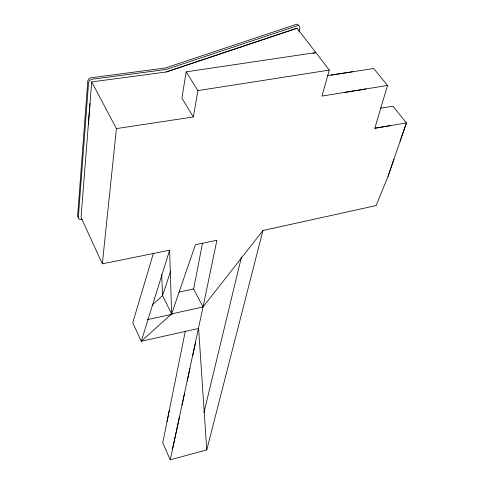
<?xml version="1.0" encoding="UTF-8"?>
<svg xmlns="http://www.w3.org/2000/svg" width="484" height="484" viewBox="0 0 484 484"><rect width="100%" height="100%" fill="white"/><g stroke="black" fill="none" stroke-linecap="round" stroke-linejoin="round"><path stroke-width="0.73" d="M88.378 124.134L90.012 103.419M262.939 230.529L206.765 449.914L170.229 459.8L203.032 306.953L262.939 230.529L376.159 205.555L388.005 176.406L406.409 122.918L374.828 128.242L387.521 85.444L321.987 96.086L329.314 70.089L297.061 28.205L166.024 72.025L91.706 81.911L81.034 217.376L102.33 263.828L169.618 250.216L171.626 313.898L141.255 341.262L132.749 322.804L153.313 253.628M102.33 263.828L116.426 128.605L91.706 81.911M312.979 53.555L315.828 52.581L186.158 71.856L181.911 98.167L193.328 116.959L116.426 128.605M193.328 116.959L197.926 90.605L186.158 71.856M161.686 274.488L162.563 295.591L171.626 313.898L203.032 306.953L193.624 288.96L202.463 243.404M185.287 331.256L162.733 442.872L170.229 459.8M167.016 421.691L169.243 410.668M203.032 306.953L216.899 240.276L195.421 244.686L171.626 313.898M172.461 449.442L179.552 416.645M182.044 405.102L184.61 393.232M187.248 381.017L189.958 368.451M192.759 355.504L195.639 342.176M241.462 256.98L203.97 412.501M298.87 31.545C298.985 30.032 301.145 26.523 298.64 25.64A2.686 1.857 -40.3 0 0 297.884 25.567L166.042 69.484L91.918 79.273L89.661 80.344L88.608 82.328L78.287 217.879L79.182 219.288A2.547 1.7 -23.9 0 0 79.86 219.47L82.383 219.143M169.618 250.216L141.255 341.262L198.603 328.442L206.765 449.914M170.64 271.046L162.563 295.591L152.073 305.168M388.005 176.406L393.94 159.163M400.068 141.346L406.409 122.918L392.978 106.214L380.327 108.247M166.024 72.025L297.061 28.205M147.505 319.615L172.268 314.273M178.832 292.118L193.624 288.96M374.828 128.242L390.721 125.562M344.209 92.474L366.049 88.935M197.926 90.605L329.314 70.089M330.881 75.117L352.473 71.777M327.22 75.685L373.702 68.486L387.521 85.444M298.761 25.519L297.587 24.279A2.686 1.857 -40.4 0 0 296.831 24.206L165.153 68.026L91.113 77.761L88.862 78.825L87.81 80.81L77.597 216.36L78.487 217.77A2.541 1.7 -23.8 0 0 78.698 217.854"/></g></svg>
